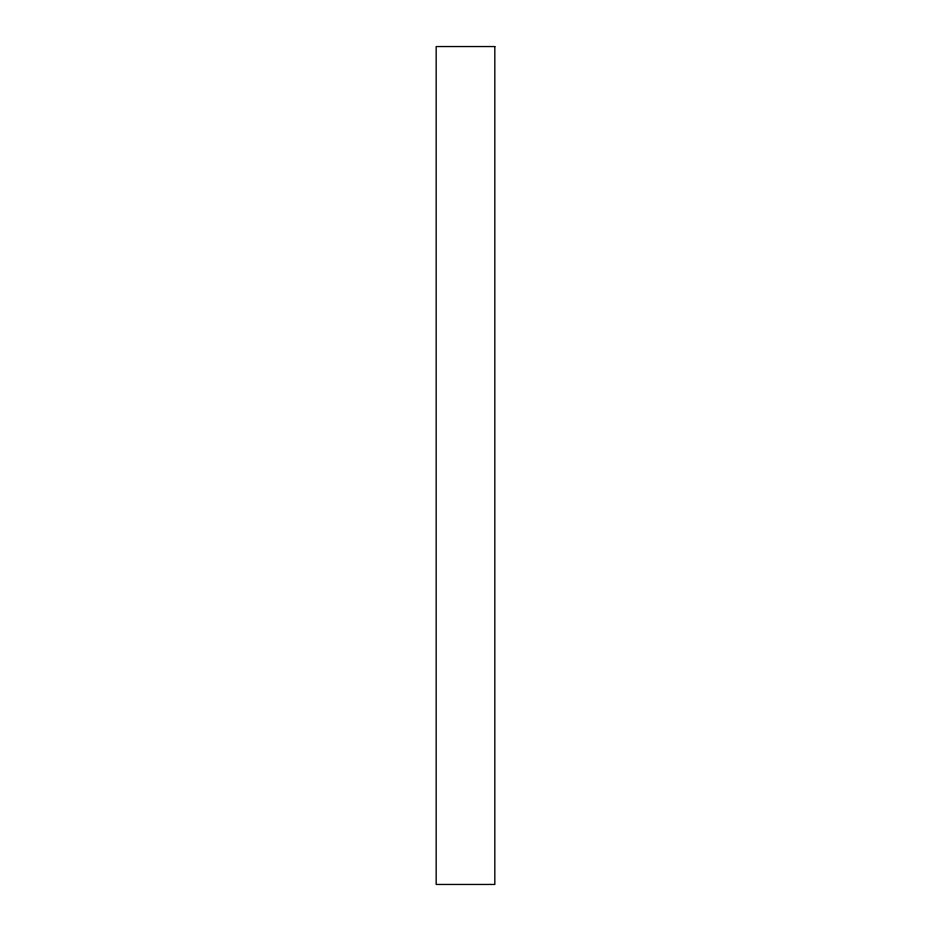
<?xml version="1.0" encoding="UTF-8"?>
<svg xmlns="http://www.w3.org/2000/svg" width="931" height="931" viewBox="0 0 931 931"><rect width="100%" height="100%" fill="white"/><g stroke="black" fill="none" stroke-linecap="round" stroke-linejoin="round"><path stroke-width="1.4" d="M494.827 46.55L436.174 46.55L436.174 884.45L494.827 884.45L494.827 46.55"/></g></svg>
